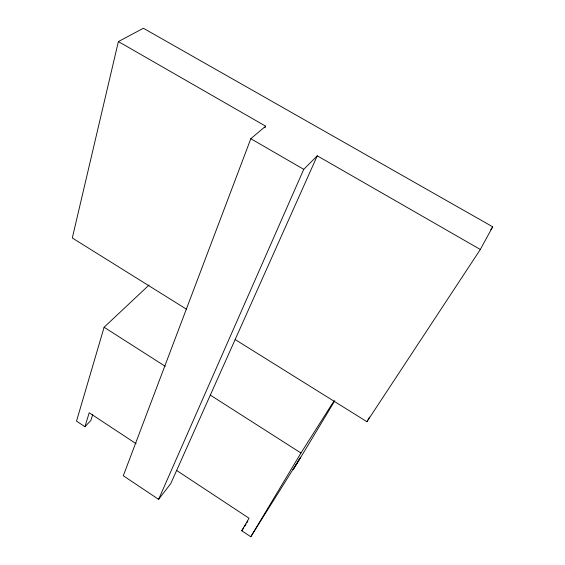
<?xml version="1.0" encoding="UTF-8"?>
<svg xmlns="http://www.w3.org/2000/svg" width="565" height="565" viewBox="0 0 565 565"><rect width="100%" height="100%" fill="white"/><g stroke="black" fill="none" stroke-linecap="round" stroke-linejoin="round"><path stroke-width="0.85" d="M235.146 339.544L366.925 421.723L480.328 249.476L492.701 226.805L143.369 28.25L118.382 41.577L72.299 237.992L186.401 309.147M149.075 285L104.108 327.248L76.522 421.137L84.934 426.716L90.866 420.445L92.653 414.71M84.934 426.716L89.199 412.775L136.13 443.73M118.382 41.577L265.656 126.172L250.825 138.708L123.304 475.751L158.596 499.347L170.743 483.64L317.262 155.813L480.328 249.476M265.02 127.817L265.656 126.172M158.596 499.347L303.744 169.338L317.262 155.813M366.925 421.723L369.552 417.125M334.833 400.705L297.056 463.427L293.058 469.762L300.629 457.184L250.789 536.75L241.756 530.761L249.038 518.225L176.633 470.454M246.962 522.632L247.823 521.156M250.789 536.75L300.961 453.01L333.922 401.065M241.756 530.761L243.67 527.802M244.624 526.326L246.058 524.108M490.766 229.75L492.701 226.805M250.825 138.708L303.744 169.338M104.108 327.248L165.234 366.297M210.314 395.097L300.961 453.01"/></g></svg>
